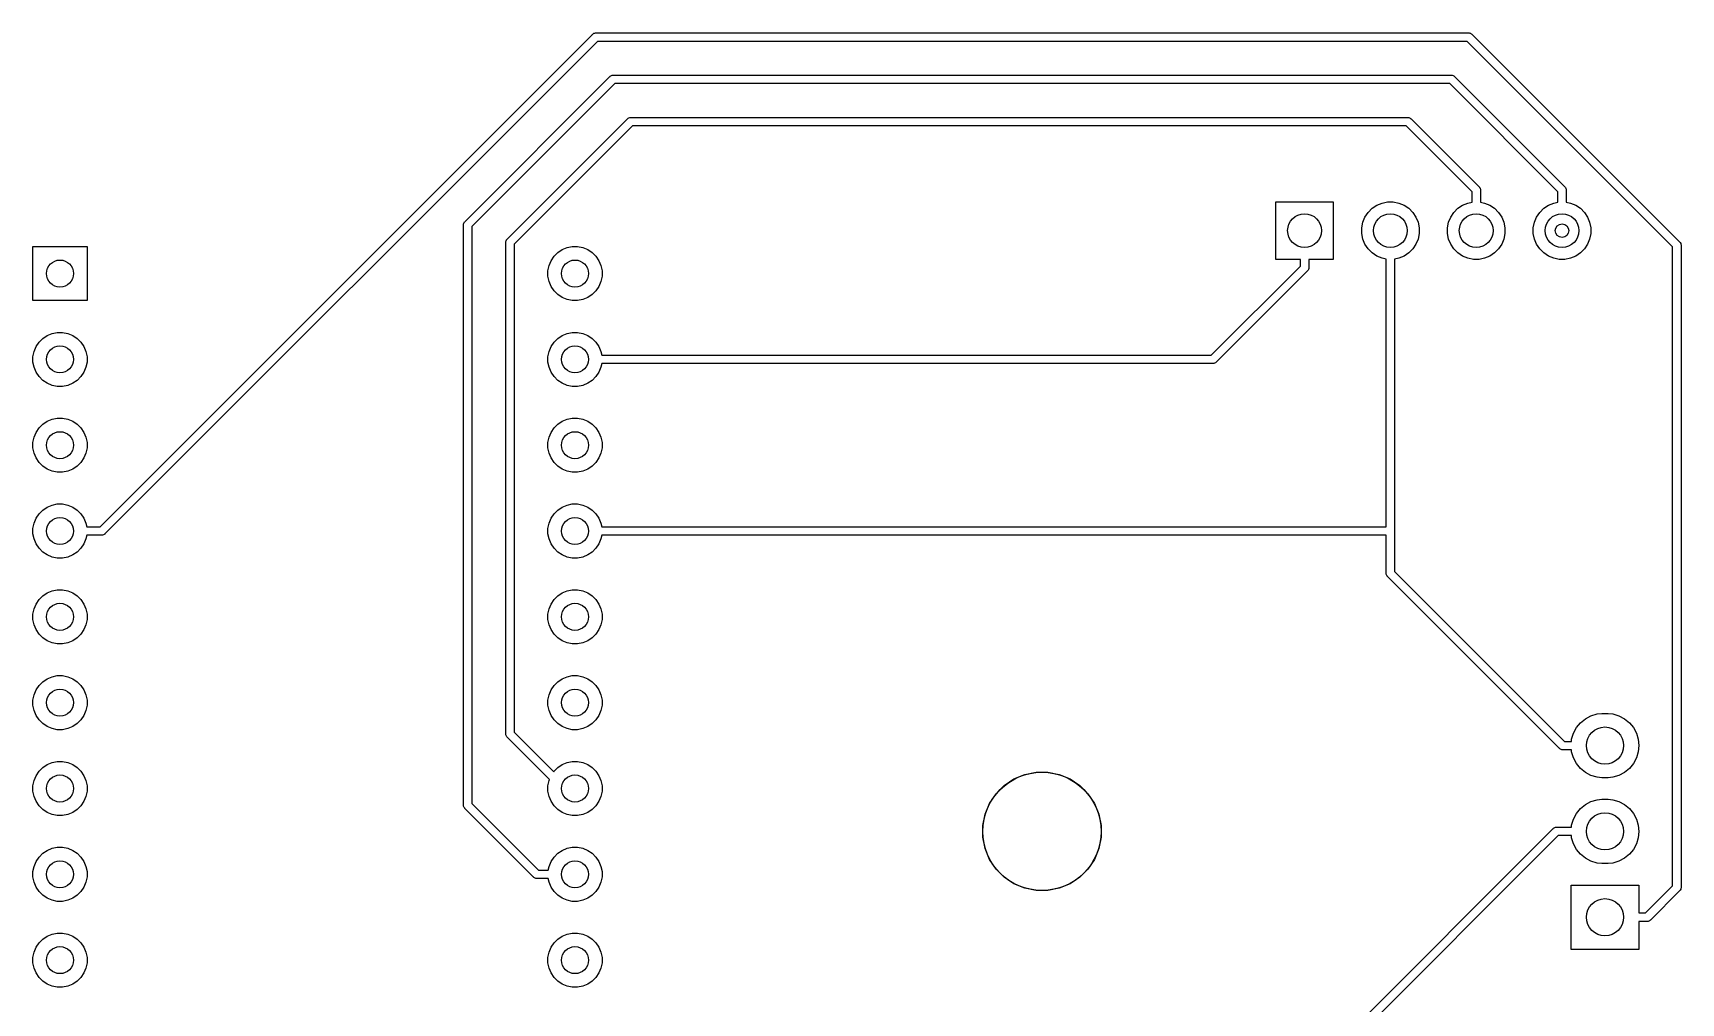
# Model space of a CAD drawing. Extents: x 146.6 to 197.8, y -113.8 to -60.2.
# Drawn here: x 149.06 to 197.83, y -88.9 to -60.19 of the extents above; entities that cross this region are included whole.
import ezdxf

# ---------------------------------------------------------------- set-up
doc = ezdxf.new("R2010")
doc.units = 0
doc.layers.add('BLACK', color=7, linetype='CONTINUOUS')

msp = doc.modelspace()

# ---------------------------------------------------------------- linework, layer by layer
at = {"layer": 'BLACK', "linetype": 'CONTINUOUS'}
for p, q in [((151.044, -74.805), (165.618, -60.2309)), ((165.762, -60.44), (151.188, -75.014)), ((165.618, -60.2309), (165.622, -60.2262)), ((165.622, -60.2262), (165.626, -60.2222)), ((165.626, -60.2222), (165.641, -60.2105)), ((165.641, -60.2105), (165.662, -60.1989)), ((165.662, -60.1989), (165.686, -60.1918)), ((165.686, -60.1918), (165.704, -60.19)), ((165.704, -60.19), (165.71, -60.1894)), ((165.704, -60.19), (165.704, -60.19)), ((165.71, -60.1894), (165.717, -60.19)), ((165.717, -60.19), (191.549, -60.19)), ((191.503, -60.44), (165.762, -60.44)), ((197.58, -66.5169), (191.503, -60.44)), ((191.549, -60.19), (191.555, -60.1894)), ((191.555, -60.1894), (191.561, -60.19)), ((191.561, -60.19), (191.561, -60.19)), ((191.561, -60.19), (191.579, -60.1918)), ((191.579, -60.1918), (191.603, -60.1989)), ((191.603, -60.1989), (191.625, -60.2105)), ((191.625, -60.2105), (191.644, -60.2262)), ((191.644, -60.2262), (191.648, -60.2309)), ((191.648, -60.2309), (197.789, -66.3724)), ((166.158, -61.4605), (166.18, -61.4489)), ((166.18, -61.4489), (166.204, -61.4418)), ((166.204, -61.4418), (166.222, -61.44)), ((166.222, -61.44), (166.228, -61.4394)), ((166.222, -61.44), (166.222, -61.44)), ((166.228, -61.4394), (166.234, -61.44)), ((166.234, -61.44), (191.031, -61.44)), ((191.031, -61.44), (191.037, -61.4394)), ((191.037, -61.4394), (191.043, -61.44)), ((191.043, -61.44), (191.043, -61.44)), ((191.043, -61.44), (191.062, -61.4418)), ((191.062, -61.4418), (191.085, -61.4489)), ((191.085, -61.4489), (191.107, -61.4605)), ((161.841, -65.7755), (166.136, -61.4809)), ((166.28, -61.69), (162.05, -65.92)), ((166.136, -61.4809), (166.139, -61.4762)), ((166.139, -61.4762), (166.144, -61.4723)), ((166.144, -61.4723), (166.158, -61.4605)), ((166.144, -61.4723), (166.144, -61.4723)), ((190.985, -61.69), (166.28, -61.69)), ((194.185, -64.8897), (190.985, -61.69)), ((191.107, -61.4605), (191.126, -61.4762)), ((191.126, -61.4762), (191.13, -61.4809)), ((191.13, -61.4809), (194.394, -64.7452)), ((163.091, -66.2933), (166.653, -62.7309)), ((166.653, -62.7309), (166.657, -62.7262)), ((166.657, -62.7262), (166.662, -62.7223)), ((166.662, -62.7223), (166.676, -62.7106)), ((166.676, -62.7106), (166.698, -62.6989)), ((166.698, -62.6989), (166.722, -62.6918)), ((166.722, -62.6918), (166.74, -62.69)), ((166.74, -62.69), (166.746, -62.6894)), ((166.74, -62.69), (166.74, -62.69)), ((166.746, -62.6894), (166.752, -62.69)), ((166.752, -62.69), (189.741, -62.69)), ((189.741, -62.69), (189.747, -62.6894)), ((189.747, -62.6894), (189.753, -62.69)), ((189.753, -62.69), (189.753, -62.69)), ((189.753, -62.69), (189.772, -62.6918)), ((189.772, -62.6918), (189.795, -62.6989)), ((189.795, -62.6989), (189.817, -62.7106)), ((189.817, -62.7106), (189.836, -62.7262)), ((189.836, -62.7262), (189.84, -62.7309)), ((189.84, -62.7309), (191.854, -64.7452)), ((166.798, -62.94), (163.3, -66.4378)), ((189.695, -62.94), (166.798, -62.94)), ((191.645, -64.8897), (189.695, -62.94)), ((191.854, -64.7452), (191.859, -64.7491)), ((191.859, -64.7491), (191.863, -64.7539)), ((191.863, -64.7539), (191.863, -64.7539)), ((191.863, -64.7539), (191.874, -64.7681)), ((191.874, -64.7681), (191.886, -64.7899)), ((191.886, -64.7899), (191.893, -64.8134)), ((191.893, -64.8134), (191.895, -64.8318)), ((191.895, -64.8318), (191.895, -64.8318)), ((191.895, -64.8318), (191.896, -64.8379)), ((191.896, -64.8379), (191.895, -64.844)), ((191.895, -64.844), (191.895, -65.1982)), ((194.394, -64.7452), (194.399, -64.7491)), ((194.399, -64.7491), (194.403, -64.7539)), ((194.403, -64.7539), (194.403, -64.7539)), ((194.403, -64.7539), (194.414, -64.7681)), ((194.414, -64.7681), (194.426, -64.7899)), ((194.426, -64.7899), (194.433, -64.8134)), ((194.433, -64.8134), (194.435, -64.8318)), ((194.435, -64.8318), (194.435, -64.8318)), ((194.435, -64.8318), (194.436, -64.8379)), ((194.436, -64.8379), (194.435, -64.844)), ((194.435, -64.844), (194.435, -65.1982)), ((185.84, -66.89), (185.84, -65.19)), ((185.84, -65.19), (187.54, -65.19)), ((187.54, -65.19), (187.54, -66.89)), ((188.688, -65.3798), (188.827, -65.2867)), ((188.827, -65.2867), (188.982, -65.2227)), ((188.982, -65.2227), (189.146, -65.19)), ((189.146, -65.19), (189.314, -65.19)), ((189.314, -65.19), (189.478, -65.2227)), ((189.478, -65.2227), (189.633, -65.2867)), ((189.633, -65.2867), (189.772, -65.3798)), ((191.228, -65.3798), (191.367, -65.2867)), ((191.367, -65.2867), (191.522, -65.2227)), ((191.522, -65.2227), (191.645, -65.1982)), ((191.645, -65.1982), (191.645, -64.8897)), ((191.895, -65.1982), (192.018, -65.2227)), ((192.018, -65.2227), (192.173, -65.2867)), ((192.173, -65.2867), (192.312, -65.3798)), ((193.768, -65.3798), (193.907, -65.2867)), ((193.907, -65.2867), (194.062, -65.2227)), ((194.062, -65.2227), (194.185, -65.1982)), ((194.185, -65.1982), (194.185, -64.8897)), ((194.435, -65.1982), (194.558, -65.2227)), ((194.558, -65.2227), (194.713, -65.2867)), ((194.713, -65.2867), (194.852, -65.3798)), ((161.802, -65.8437), (161.809, -65.8202)), ((161.809, -65.8202), (161.821, -65.7984)), ((161.821, -65.7984), (161.832, -65.7842)), ((161.832, -65.7842), (161.836, -65.7794)), ((161.832, -65.7842), (161.832, -65.7842)), ((161.836, -65.7794), (161.841, -65.7755)), ((188.38, -65.9563), (188.413, -65.7921)), ((188.413, -65.7921), (188.477, -65.6374)), ((188.477, -65.6374), (188.57, -65.4982)), ((188.57, -65.4982), (188.688, -65.3798)), ((189.772, -65.3798), (189.89, -65.4982)), ((189.89, -65.4982), (189.983, -65.6374)), ((189.983, -65.6374), (190.047, -65.7921)), ((190.047, -65.7921), (190.08, -65.9563)), ((190.92, -65.9563), (190.953, -65.7921)), ((190.953, -65.7921), (191.017, -65.6374)), ((191.017, -65.6374), (191.11, -65.4982)), ((191.11, -65.4982), (191.228, -65.3798)), ((192.312, -65.3798), (192.43, -65.4982)), ((192.43, -65.4982), (192.523, -65.6374)), ((192.523, -65.6374), (192.587, -65.7921)), ((192.587, -65.7921), (192.62, -65.9563)), ((193.46, -65.9563), (193.493, -65.7921)), ((193.493, -65.7921), (193.557, -65.6374)), ((193.557, -65.6374), (193.65, -65.4982)), ((193.65, -65.4982), (193.768, -65.3798)), ((194.852, -65.3798), (194.97, -65.4982)), ((194.97, -65.4982), (195.063, -65.6374)), ((195.063, -65.6374), (195.127, -65.7921)), ((195.127, -65.7921), (195.16, -65.9563)), ((161.799, -65.8682), (161.802, -65.8437)), ((161.8, -65.8744), (161.799, -65.8682)), ((161.8, -83.0402), (161.8, -65.8744)), ((162.05, -65.92), (162.05, -82.9946)), ((163.059, -66.3379), (163.071, -66.3162)), ((163.071, -66.3162), (163.082, -66.3019)), ((163.082, -66.3019), (163.086, -66.2972)), ((163.082, -66.3019), (163.082, -66.3019)), ((163.086, -66.2972), (163.091, -66.2933)), ((188.38, -66.1237), (188.38, -65.9563)), ((188.413, -66.2879), (188.38, -66.1237)), ((188.477, -66.4426), (188.413, -66.2879)), ((190.047, -66.2879), (189.983, -66.4426)), ((190.08, -66.1237), (190.047, -66.2879)), ((190.08, -65.9563), (190.08, -66.1237)), ((190.92, -66.1237), (190.92, -65.9563)), ((190.953, -66.2879), (190.92, -66.1237)), ((191.017, -66.4426), (190.953, -66.2879)), ((192.587, -66.2879), (192.523, -66.4426)), ((192.62, -66.1237), (192.587, -66.2879)), ((192.62, -65.9563), (192.62, -66.1237)), ((193.46, -66.1237), (193.46, -65.9563)), ((193.493, -66.2879), (193.46, -66.1237)), ((193.557, -66.4426), (193.493, -66.2879)), ((195.127, -66.2879), (195.063, -66.4426)), ((195.16, -66.1237), (195.127, -66.2879)), ((195.16, -65.9563), (195.16, -66.1237)), ((149.06, -68.11), (149.06, -66.51)), ((149.06, -66.51), (150.66, -66.51)), ((150.66, -66.51), (150.66, -68.11)), ((163.049, -66.386), (163.052, -66.3615)), ((163.05, -66.3921), (163.049, -66.386)), ((163.05, -80.9279), (163.05, -66.3921)), ((163.052, -66.3615), (163.059, -66.3379)), ((163.3, -66.4378), (163.3, -80.8822)), ((164.391, -66.9311), (164.479, -66.8)), ((164.479, -66.8), (164.59, -66.6886)), ((164.59, -66.6886), (164.721, -66.601)), ((164.721, -66.601), (164.867, -66.5407)), ((164.867, -66.5407), (165.021, -66.51)), ((165.021, -66.51), (165.179, -66.51)), ((165.179, -66.51), (165.333, -66.5407)), ((165.333, -66.5407), (165.479, -66.601)), ((165.479, -66.601), (165.61, -66.6886)), ((165.61, -66.6886), (165.721, -66.8)), ((165.721, -66.8), (165.809, -66.9311)), ((188.57, -66.5818), (188.477, -66.4426)), ((188.688, -66.7002), (188.57, -66.5818)), ((188.827, -66.7933), (188.688, -66.7002)), ((188.982, -66.8573), (188.827, -66.7933)), ((189.633, -66.7933), (189.478, -66.8573)), ((189.772, -66.7002), (189.633, -66.7933)), ((189.89, -66.5818), (189.772, -66.7002)), ((189.983, -66.4426), (189.89, -66.5818)), ((191.11, -66.5818), (191.017, -66.4426)), ((191.228, -66.7002), (191.11, -66.5818)), ((191.367, -66.7933), (191.228, -66.7002)), ((191.522, -66.8573), (191.367, -66.7933)), ((192.173, -66.7933), (192.018, -66.8573)), ((192.312, -66.7002), (192.173, -66.7933)), ((192.43, -66.5818), (192.312, -66.7002)), ((192.523, -66.4426), (192.43, -66.5818)), ((193.65, -66.5818), (193.557, -66.4426)), ((193.768, -66.7002), (193.65, -66.5818)), ((193.907, -66.7933), (193.768, -66.7002)), ((194.062, -66.8573), (193.907, -66.7933)), ((194.713, -66.7933), (194.558, -66.8573)), ((194.852, -66.7002), (194.713, -66.7933)), ((194.97, -66.5818), (194.852, -66.7002)), ((195.063, -66.4426), (194.97, -66.5818)), ((197.58, -85.4332), (197.58, -66.5169)), ((197.789, -66.3724), (197.794, -66.3763)), ((197.794, -66.3763), (197.798, -66.3811)), ((197.798, -66.3811), (197.798, -66.3811)), ((197.798, -66.3811), (197.809, -66.3945)), ((197.809, -66.3945), (197.809, -66.3954)), ((197.809, -66.3954), (197.821, -66.4171)), ((197.821, -66.4171), (197.828, -66.4406)), ((197.828, -66.4406), (197.83, -66.459)), ((197.83, -66.459), (197.83, -66.459)), ((197.83, -66.459), (197.831, -66.4651)), ((197.831, -66.4651), (197.83, -66.4713)), ((197.83, -66.4713), (197.83, -85.4789)), ((164.3, -67.2312), (164.331, -67.0766)), ((164.3, -67.3888), (164.3, -67.2312)), ((164.331, -67.0766), (164.391, -66.9311)), ((165.809, -66.9311), (165.869, -67.0766)), ((165.869, -67.0766), (165.9, -67.2312)), ((165.9, -67.2312), (165.9, -67.3888)), ((183.928, -69.725), (186.565, -67.0882)), ((186.774, -67.2327), (184.073, -69.934)), ((186.565, -66.89), (185.84, -66.89)), ((186.565, -67.0882), (186.565, -66.89)), ((186.779, -67.2288), (186.774, -67.2327)), ((186.783, -67.2241), (186.779, -67.2288)), ((186.794, -67.2098), (186.783, -67.2241)), ((186.806, -67.1881), (186.794, -67.2098)), ((186.813, -67.1645), (186.806, -67.1881)), ((186.806, -67.1881), (186.806, -67.1881)), ((186.815, -67.1461), (186.813, -67.1645)), ((187.54, -66.89), (186.815, -66.89)), ((186.815, -66.89), (186.815, -67.1339)), ((186.815, -67.1339), (186.816, -67.14)), ((186.816, -67.14), (186.815, -67.1461)), ((186.815, -67.1461), (186.815, -67.1461)), ((189.105, -66.8818), (188.982, -66.8573)), ((189.105, -74.805), (189.105, -66.8818)), ((189.478, -66.8573), (189.355, -66.8818)), ((189.355, -66.8818), (189.355, -74.9239)), ((191.686, -66.89), (191.522, -66.8573)), ((191.854, -66.89), (191.686, -66.89)), ((192.018, -66.8573), (191.854, -66.89)), ((194.226, -66.89), (194.062, -66.8573)), ((194.394, -66.89), (194.226, -66.89)), ((194.558, -66.8573), (194.394, -66.89)), ((164.331, -67.5434), (164.3, -67.3888)), ((164.391, -67.6889), (164.331, -67.5434)), ((164.479, -67.82), (164.391, -67.6889)), ((165.809, -67.6889), (165.721, -67.82)), ((165.869, -67.5434), (165.809, -67.6889)), ((165.9, -67.3888), (165.869, -67.5434)), ((150.66, -68.11), (149.06, -68.11)), ((164.59, -67.9314), (164.479, -67.82)), ((164.721, -68.019), (164.59, -67.9314)), ((164.867, -68.0793), (164.721, -68.019)), ((165.021, -68.11), (164.867, -68.0793)), ((165.179, -68.11), (165.021, -68.11)), ((165.333, -68.0793), (165.179, -68.11)), ((165.479, -68.019), (165.333, -68.0793)), ((165.61, -67.9314), (165.479, -68.019)), ((165.721, -67.82), (165.61, -67.9314)), ((149.239, -69.34), (149.35, -69.2286)), ((149.35, -69.2286), (149.481, -69.141)), ((149.481, -69.141), (149.627, -69.0807)), ((149.627, -69.0807), (149.781, -69.05)), ((149.781, -69.05), (149.939, -69.05)), ((149.939, -69.05), (150.093, -69.0807)), ((150.093, -69.0807), (150.239, -69.141)), ((150.239, -69.141), (150.37, -69.2286)), ((150.37, -69.2286), (150.481, -69.34)), ((164.479, -69.34), (164.59, -69.2286)), ((164.59, -69.2286), (164.721, -69.141)), ((164.721, -69.141), (164.867, -69.0807)), ((164.867, -69.0807), (165.021, -69.05)), ((165.021, -69.05), (165.179, -69.05)), ((165.179, -69.05), (165.333, -69.0807)), ((165.333, -69.0807), (165.479, -69.141)), ((165.479, -69.141), (165.61, -69.2286)), ((165.61, -69.2286), (165.721, -69.34)), ((149.06, -69.7712), (149.091, -69.6166)), ((149.091, -69.6166), (149.151, -69.4711)), ((149.151, -69.4711), (149.239, -69.34)), ((150.481, -69.34), (150.569, -69.4711)), ((150.569, -69.4711), (150.629, -69.6166)), ((150.629, -69.6166), (150.66, -69.7712)), ((164.3, -69.7712), (164.331, -69.6166)), ((164.331, -69.6166), (164.391, -69.4711)), ((164.391, -69.4711), (164.479, -69.34)), ((165.721, -69.34), (165.809, -69.4711)), ((165.809, -69.4711), (165.869, -69.6166)), ((165.869, -69.6166), (165.891, -69.725)), ((165.891, -69.725), (183.928, -69.725)), ((149.06, -69.9288), (149.06, -69.7712)), ((149.091, -70.0834), (149.06, -69.9288)), ((149.151, -70.2289), (149.091, -70.0834)), ((149.239, -70.36), (149.151, -70.2289)), ((150.569, -70.2289), (150.481, -70.36)), ((150.629, -70.0834), (150.569, -70.2289)), ((150.66, -69.9288), (150.629, -70.0834)), ((150.66, -69.7712), (150.66, -69.9288)), ((164.3, -69.9288), (164.3, -69.7712)), ((164.331, -70.0834), (164.3, -69.9288)), ((164.391, -70.2289), (164.331, -70.0834)), ((164.479, -70.36), (164.391, -70.2289)), ((165.809, -70.2289), (165.721, -70.36)), ((165.869, -70.0834), (165.809, -70.2289)), ((165.891, -69.975), (165.869, -70.0834)), ((183.974, -69.975), (165.891, -69.975)), ((183.98, -69.9756), (183.974, -69.975)), ((183.986, -69.975), (183.98, -69.9756)), ((184.005, -69.9732), (183.986, -69.975)), ((183.986, -69.975), (183.986, -69.975)), ((184.028, -69.966), (184.005, -69.9732)), ((184.05, -69.9544), (184.028, -69.966)), ((184.069, -69.9388), (184.05, -69.9544)), ((184.073, -69.934), (184.069, -69.9388)), ((149.35, -70.4714), (149.239, -70.36)), ((149.481, -70.559), (149.35, -70.4714)), ((149.627, -70.6193), (149.481, -70.559)), ((149.781, -70.65), (149.627, -70.6193)), ((149.939, -70.65), (149.781, -70.65)), ((150.093, -70.6193), (149.939, -70.65)), ((150.239, -70.559), (150.093, -70.6193)), ((150.37, -70.4714), (150.239, -70.559)), ((150.481, -70.36), (150.37, -70.4714)), ((164.59, -70.4714), (164.479, -70.36)), ((164.721, -70.559), (164.59, -70.4714)), ((164.867, -70.6193), (164.721, -70.559)), ((165.021, -70.65), (164.867, -70.6193)), ((165.179, -70.65), (165.021, -70.65)), ((165.333, -70.6193), (165.179, -70.65)), ((165.479, -70.559), (165.333, -70.6193)), ((165.61, -70.4714), (165.479, -70.559)), ((165.721, -70.36), (165.61, -70.4714)), ((149.35, -71.7686), (149.481, -71.681)), ((149.481, -71.681), (149.627, -71.6207)), ((149.627, -71.6207), (149.781, -71.59)), ((149.781, -71.59), (149.939, -71.59)), ((149.939, -71.59), (150.093, -71.6207)), ((150.093, -71.6207), (150.239, -71.681)), ((150.239, -71.681), (150.37, -71.7686)), ((164.59, -71.7686), (164.721, -71.681)), ((164.721, -71.681), (164.867, -71.6207)), ((164.867, -71.6207), (165.021, -71.59)), ((165.021, -71.59), (165.179, -71.59)), ((165.179, -71.59), (165.333, -71.6207)), ((165.333, -71.6207), (165.479, -71.681)), ((165.479, -71.681), (165.61, -71.7686)), ((149.06, -72.3112), (149.091, -72.1566)), ((149.091, -72.1566), (149.151, -72.0111)), ((149.151, -72.0111), (149.239, -71.88)), ((149.239, -71.88), (149.35, -71.7686)), ((150.37, -71.7686), (150.481, -71.88)), ((150.481, -71.88), (150.569, -72.0111)), ((150.569, -72.0111), (150.629, -72.1566)), ((150.629, -72.1566), (150.66, -72.3112)), ((164.3, -72.3112), (164.331, -72.1566)), ((164.331, -72.1566), (164.391, -72.0111)), ((164.391, -72.0111), (164.479, -71.88)), ((164.479, -71.88), (164.59, -71.7686)), ((165.61, -71.7686), (165.721, -71.88)), ((165.721, -71.88), (165.809, -72.0111)), ((165.809, -72.0111), (165.869, -72.1566)), ((165.869, -72.1566), (165.9, -72.3112)), ((149.06, -72.4688), (149.06, -72.3112)), ((149.091, -72.6234), (149.06, -72.4688)), ((149.151, -72.7689), (149.091, -72.6234)), ((150.629, -72.6234), (150.569, -72.7689)), ((150.66, -72.4688), (150.629, -72.6234)), ((150.66, -72.3112), (150.66, -72.4688)), ((164.3, -72.4688), (164.3, -72.3112)), ((164.331, -72.6234), (164.3, -72.4688)), ((164.391, -72.7689), (164.331, -72.6234)), ((165.869, -72.6234), (165.809, -72.7689)), ((165.9, -72.4688), (165.869, -72.6234)), ((165.9, -72.3112), (165.9, -72.4688)), ((149.239, -72.9), (149.151, -72.7689)), ((149.35, -73.0114), (149.239, -72.9)), ((149.481, -73.099), (149.35, -73.0114)), ((149.627, -73.1593), (149.481, -73.099)), ((150.239, -73.099), (150.093, -73.1593)), ((150.37, -73.0114), (150.239, -73.099)), ((150.481, -72.9), (150.37, -73.0114)), ((150.569, -72.7689), (150.481, -72.9)), ((164.479, -72.9), (164.391, -72.7689)), ((164.59, -73.0114), (164.479, -72.9)), ((164.721, -73.099), (164.59, -73.0114)), ((164.867, -73.1593), (164.721, -73.099)), ((165.479, -73.099), (165.333, -73.1593)), ((165.61, -73.0114), (165.479, -73.099)), ((165.721, -72.9), (165.61, -73.0114)), ((165.809, -72.7689), (165.721, -72.9)), ((149.781, -73.19), (149.627, -73.1593)), ((149.939, -73.19), (149.781, -73.19)), ((150.093, -73.1593), (149.939, -73.19)), ((165.021, -73.19), (164.867, -73.1593)), ((165.179, -73.19), (165.021, -73.19)), ((165.333, -73.1593), (165.179, -73.19)), ((149.627, -74.1607), (149.781, -74.13)), ((149.781, -74.13), (149.939, -74.13)), ((149.939, -74.13), (150.093, -74.1607)), ((164.867, -74.1607), (165.021, -74.13)), ((165.021, -74.13), (165.179, -74.13)), ((165.179, -74.13), (165.333, -74.1607)), ((149.091, -74.6966), (149.151, -74.5511)), ((149.151, -74.5511), (149.239, -74.42)), ((149.239, -74.42), (149.35, -74.3086)), ((149.35, -74.3086), (149.481, -74.221)), ((149.481, -74.221), (149.627, -74.1607)), ((150.093, -74.1607), (150.239, -74.221)), ((150.239, -74.221), (150.37, -74.3086)), ((150.37, -74.3086), (150.481, -74.42)), ((150.481, -74.42), (150.569, -74.5511)), ((150.569, -74.5511), (150.629, -74.6966)), ((164.331, -74.6966), (164.391, -74.5511)), ((164.391, -74.5511), (164.479, -74.42)), ((164.479, -74.42), (164.59, -74.3086)), ((164.59, -74.3086), (164.721, -74.221)), ((164.721, -74.221), (164.867, -74.1607)), ((165.333, -74.1607), (165.479, -74.221)), ((165.479, -74.221), (165.61, -74.3086)), ((165.61, -74.3086), (165.721, -74.42)), ((165.721, -74.42), (165.809, -74.5511)), ((165.809, -74.5511), (165.869, -74.6966)), ((149.06, -74.8512), (149.091, -74.6966)), ((149.06, -75.0088), (149.06, -74.8512)), ((149.091, -75.1634), (149.06, -75.0088)), ((150.629, -74.6966), (150.651, -74.805)), ((150.651, -75.055), (150.629, -75.1634)), ((150.651, -74.805), (151.044, -74.805)), ((151.089, -75.055), (150.651, -75.055)), ((151.095, -75.0556), (151.089, -75.055)), ((151.102, -75.055), (151.095, -75.0556)), ((151.12, -75.0532), (151.102, -75.055)), ((151.102, -75.055), (151.102, -75.055)), ((151.144, -75.046), (151.12, -75.0532)), ((151.165, -75.0344), (151.144, -75.046)), ((151.184, -75.0188), (151.165, -75.0344)), ((151.188, -75.014), (151.184, -75.0188)), ((164.3, -74.8512), (164.331, -74.6966)), ((164.3, -75.0088), (164.3, -74.8512)), ((164.331, -75.1634), (164.3, -75.0088)), ((165.869, -74.6966), (165.891, -74.805)), ((165.891, -75.055), (165.869, -75.1634)), ((165.891, -74.805), (189.105, -74.805)), ((189.105, -75.055), (165.891, -75.055)), ((189.105, -76.1739), (189.105, -75.055)), ((189.355, -74.9239), (189.356, -74.93)), ((189.356, -74.93), (189.355, -74.9361)), ((189.355, -74.9361), (189.355, -76.1282)), ((149.151, -75.3089), (149.091, -75.1634)), ((149.239, -75.44), (149.151, -75.3089)), ((149.35, -75.5514), (149.239, -75.44)), ((149.481, -75.639), (149.35, -75.5514)), ((150.37, -75.5514), (150.239, -75.639)), ((150.481, -75.44), (150.37, -75.5514)), ((150.569, -75.3089), (150.481, -75.44)), ((150.629, -75.1634), (150.569, -75.3089)), ((164.391, -75.3089), (164.331, -75.1634)), ((164.479, -75.44), (164.391, -75.3089)), ((164.59, -75.5514), (164.479, -75.44)), ((164.721, -75.639), (164.59, -75.5514)), ((165.61, -75.5514), (165.479, -75.639)), ((165.721, -75.44), (165.61, -75.5514)), ((165.809, -75.3089), (165.721, -75.44)), ((165.869, -75.1634), (165.809, -75.3089)), ((149.627, -75.6993), (149.481, -75.639)), ((149.781, -75.73), (149.627, -75.6993)), ((149.939, -75.73), (149.781, -75.73)), ((150.093, -75.6993), (149.939, -75.73)), ((150.239, -75.639), (150.093, -75.6993)), ((164.867, -75.6993), (164.721, -75.639)), ((165.021, -75.73), (164.867, -75.6993)), ((165.179, -75.73), (165.021, -75.73)), ((165.333, -75.6993), (165.179, -75.73)), ((165.479, -75.639), (165.333, -75.6993)), ((189.104, -76.18), (189.105, -76.1739)), ((189.107, -76.2045), (189.104, -76.18)), ((189.114, -76.2281), (189.107, -76.2045)), ((189.126, -76.2498), (189.114, -76.2281)), ((189.137, -76.264), (189.126, -76.2498)), ((189.141, -76.2688), (189.137, -76.264)), ((189.146, -76.2727), (189.141, -76.2688)), ((194.237, -81.3641), (189.146, -76.2727)), ((189.355, -76.1282), (194.382, -81.155)), ((149.151, -77.0911), (149.239, -76.96)), ((149.239, -76.96), (149.35, -76.8486)), ((149.35, -76.8486), (149.481, -76.761)), ((149.481, -76.761), (149.627, -76.7007)), ((149.627, -76.7007), (149.781, -76.67)), ((149.781, -76.67), (149.939, -76.67)), ((149.939, -76.67), (150.093, -76.7007)), ((150.093, -76.7007), (150.239, -76.761)), ((150.239, -76.761), (150.37, -76.8486)), ((150.37, -76.8486), (150.481, -76.96)), ((150.481, -76.96), (150.569, -77.0911)), ((164.391, -77.0911), (164.479, -76.96)), ((164.479, -76.96), (164.59, -76.8486)), ((164.59, -76.8486), (164.721, -76.761)), ((164.721, -76.761), (164.867, -76.7007)), ((164.867, -76.7007), (165.021, -76.67)), ((165.021, -76.67), (165.179, -76.67)), ((165.179, -76.67), (165.333, -76.7007)), ((165.333, -76.7007), (165.479, -76.761)), ((165.479, -76.761), (165.61, -76.8486)), ((165.61, -76.8486), (165.721, -76.96)), ((165.721, -76.96), (165.809, -77.0911)), ((149.06, -77.3912), (149.091, -77.2366)), ((149.06, -77.5488), (149.06, -77.3912)), ((149.091, -77.2366), (149.151, -77.0911)), ((150.569, -77.0911), (150.629, -77.2366)), ((150.629, -77.2366), (150.66, -77.3912)), ((150.66, -77.3912), (150.66, -77.5488)), ((164.3, -77.3912), (164.331, -77.2366)), ((164.3, -77.5488), (164.3, -77.3912)), ((164.331, -77.2366), (164.391, -77.0911)), ((165.809, -77.0911), (165.869, -77.2366)), ((165.869, -77.2366), (165.9, -77.3912)), ((165.9, -77.3912), (165.9, -77.5488)), ((149.091, -77.7034), (149.06, -77.5488)), ((149.151, -77.8489), (149.091, -77.7034)), ((149.239, -77.98), (149.151, -77.8489)), ((149.35, -78.0914), (149.239, -77.98)), ((150.481, -77.98), (150.37, -78.0914)), ((150.569, -77.8489), (150.481, -77.98)), ((150.629, -77.7034), (150.569, -77.8489)), ((150.66, -77.5488), (150.629, -77.7034)), ((164.331, -77.7034), (164.3, -77.5488)), ((164.391, -77.8489), (164.331, -77.7034)), ((164.479, -77.98), (164.391, -77.8489)), ((164.59, -78.0914), (164.479, -77.98)), ((165.721, -77.98), (165.61, -78.0914)), ((165.809, -77.8489), (165.721, -77.98)), ((165.869, -77.7034), (165.809, -77.8489)), ((165.9, -77.5488), (165.869, -77.7034)), ((149.481, -78.179), (149.35, -78.0914)), ((149.627, -78.2393), (149.481, -78.179)), ((149.781, -78.27), (149.627, -78.2393)), ((149.939, -78.27), (149.781, -78.27)), ((150.093, -78.2393), (149.939, -78.27)), ((150.239, -78.179), (150.093, -78.2393)), ((150.37, -78.0914), (150.239, -78.179)), ((164.721, -78.179), (164.59, -78.0914)), ((164.867, -78.2393), (164.721, -78.179)), ((165.021, -78.27), (164.867, -78.2393)), ((165.179, -78.27), (165.021, -78.27)), ((165.333, -78.2393), (165.179, -78.27)), ((165.479, -78.179), (165.333, -78.2393)), ((165.61, -78.0914), (165.479, -78.179)), ((149.239, -79.5), (149.35, -79.3886)), ((149.35, -79.3886), (149.481, -79.301)), ((149.481, -79.301), (149.627, -79.2407)), ((149.627, -79.2407), (149.781, -79.21)), ((149.781, -79.21), (149.939, -79.21)), ((149.939, -79.21), (150.093, -79.2407)), ((150.093, -79.2407), (150.239, -79.301)), ((150.239, -79.301), (150.37, -79.3886)), ((150.37, -79.3886), (150.481, -79.5)), ((164.479, -79.5), (164.59, -79.3886)), ((164.59, -79.3886), (164.721, -79.301)), ((164.721, -79.301), (164.867, -79.2407)), ((164.867, -79.2407), (165.021, -79.21)), ((165.021, -79.21), (165.179, -79.21)), ((165.179, -79.21), (165.333, -79.2407)), ((165.333, -79.2407), (165.479, -79.301)), ((165.479, -79.301), (165.61, -79.3886)), ((165.61, -79.3886), (165.721, -79.5)), ((149.06, -79.9312), (149.091, -79.7766)), ((149.06, -80.0888), (149.06, -79.9312)), ((149.091, -79.7766), (149.151, -79.6311)), ((149.151, -79.6311), (149.239, -79.5)), ((150.481, -79.5), (150.569, -79.6311)), ((150.569, -79.6311), (150.629, -79.7766)), ((150.629, -79.7766), (150.66, -79.9312)), ((150.66, -79.9312), (150.66, -80.0888)), ((164.3, -79.9312), (164.331, -79.7766)), ((164.3, -80.0888), (164.3, -79.9312)), ((164.331, -79.7766), (164.391, -79.6311)), ((164.391, -79.6311), (164.479, -79.5)), ((165.721, -79.5), (165.809, -79.6311)), ((165.809, -79.6311), (165.869, -79.7766)), ((165.869, -79.7766), (165.9, -79.9312)), ((165.9, -79.9312), (165.9, -80.0888)), ((149.091, -80.2434), (149.06, -80.0888)), ((149.151, -80.3889), (149.091, -80.2434)), ((149.239, -80.52), (149.151, -80.3889)), ((150.569, -80.3889), (150.481, -80.52)), ((150.629, -80.2434), (150.569, -80.3889)), ((150.66, -80.0888), (150.629, -80.2434)), ((164.331, -80.2434), (164.3, -80.0888)), ((164.391, -80.3889), (164.331, -80.2434)), ((164.479, -80.52), (164.391, -80.3889)), ((165.809, -80.3889), (165.721, -80.52)), ((165.869, -80.2434), (165.809, -80.3889)), ((165.9, -80.0888), (165.869, -80.2434)), ((195.001, -80.4842), (195.166, -80.3957)), ((195.166, -80.3957), (195.346, -80.3413)), ((195.346, -80.3413), (195.486, -80.3275)), ((195.486, -80.3275), (195.674, -80.3275)), ((195.674, -80.3275), (195.814, -80.3413)), ((195.814, -80.3413), (195.994, -80.3957)), ((195.994, -80.3957), (196.159, -80.4842)), ((149.35, -80.6314), (149.239, -80.52)), ((149.481, -80.719), (149.35, -80.6314)), ((149.627, -80.7793), (149.481, -80.719)), ((149.781, -80.81), (149.627, -80.7793)), ((149.939, -80.81), (149.781, -80.81)), ((150.093, -80.7793), (149.939, -80.81)), ((150.239, -80.719), (150.093, -80.7793)), ((150.37, -80.6314), (150.239, -80.719)), ((150.481, -80.52), (150.37, -80.6314)), ((163.049, -80.934), (163.05, -80.9279)), ((163.05, -80.9401), (163.049, -80.934)), ((163.052, -80.9585), (163.05, -80.9401)), ((163.05, -80.9401), (163.05, -80.9401)), ((163.059, -80.9821), (163.052, -80.9585)), ((163.3, -80.8822), (164.47, -82.0525)), ((164.59, -80.6314), (164.479, -80.52)), ((164.721, -80.719), (164.59, -80.6314)), ((164.867, -80.7793), (164.721, -80.719)), ((165.021, -80.81), (164.867, -80.7793)), ((165.179, -80.81), (165.021, -80.81)), ((165.333, -80.7793), (165.179, -80.81)), ((165.479, -80.719), (165.333, -80.7793)), ((165.61, -80.6314), (165.479, -80.719)), ((165.721, -80.52), (165.61, -80.6314)), ((194.594, -81.0933), (194.648, -80.9137)), ((194.648, -80.9137), (194.737, -80.7483)), ((194.737, -80.7483), (194.856, -80.6032)), ((194.856, -80.6032), (195.001, -80.4842)), ((196.159, -80.4842), (196.304, -80.6032)), ((196.304, -80.6032), (196.423, -80.7483)), ((196.423, -80.7483), (196.512, -80.9137)), ((196.512, -80.9137), (196.566, -81.0933)), ((163.071, -81.0038), (163.059, -80.9821)), ((163.086, -81.0228), (163.071, -81.0038)), ((163.091, -81.0267), (163.086, -81.0228)), ((164.345, -82.2812), (163.091, -81.0267)), ((194.241, -81.3688), (194.237, -81.3641)), ((194.246, -81.3727), (194.241, -81.3688)), ((194.26, -81.3844), (194.246, -81.3727)), ((194.246, -81.3727), (194.246, -81.3727)), ((194.282, -81.396), (194.26, -81.3844)), ((194.305, -81.4032), (194.282, -81.396)), ((194.324, -81.405), (194.305, -81.4032)), ((194.33, -81.4056), (194.324, -81.405)), ((194.324, -81.405), (194.324, -81.405)), ((194.336, -81.405), (194.33, -81.4056)), ((194.588, -81.405), (194.336, -81.405)), ((194.382, -81.155), (194.588, -81.155)), ((194.588, -81.155), (194.594, -81.0933)), ((194.594, -81.4667), (194.588, -81.405)), ((196.566, -81.0933), (196.585, -81.28)), ((196.585, -81.28), (196.566, -81.4667)), ((149.239, -82.04), (149.35, -81.9286)), ((149.35, -81.9286), (149.481, -81.841)), ((149.481, -81.841), (149.627, -81.7807)), ((149.627, -81.7807), (149.781, -81.75)), ((149.781, -81.75), (149.939, -81.75)), ((149.939, -81.75), (150.093, -81.7807)), ((150.093, -81.7807), (150.239, -81.841)), ((150.239, -81.841), (150.37, -81.9286)), ((150.37, -81.9286), (150.481, -82.04)), ((164.479, -82.04), (164.59, -81.9286)), ((164.59, -81.9286), (164.721, -81.841)), ((164.721, -81.841), (164.867, -81.7807)), ((164.867, -81.7807), (165.021, -81.75)), ((165.021, -81.75), (165.179, -81.75)), ((165.179, -81.75), (165.333, -81.7807)), ((165.333, -81.7807), (165.479, -81.841)), ((165.479, -81.841), (165.61, -81.9286)), ((165.61, -81.9286), (165.721, -82.04)), ((194.648, -81.6463), (194.594, -81.4667)), ((194.737, -81.8117), (194.648, -81.6463)), ((194.856, -81.9568), (194.737, -81.8117)), ((196.423, -81.8117), (196.304, -81.9568)), ((196.512, -81.6463), (196.423, -81.8117)), ((196.566, -81.4667), (196.512, -81.6463)), ((149.06, -82.4712), (149.091, -82.3166)), ((149.091, -82.3166), (149.151, -82.1711)), ((149.151, -82.1711), (149.239, -82.04)), ((150.481, -82.04), (150.569, -82.1711)), ((150.569, -82.1711), (150.629, -82.3166)), ((150.629, -82.3166), (150.66, -82.4712)), ((164.3, -82.4712), (164.331, -82.3166)), ((164.331, -82.3166), (164.345, -82.2812)), ((164.47, -82.0525), (164.479, -82.04)), ((165.721, -82.04), (165.809, -82.1711)), ((165.809, -82.1711), (165.869, -82.3166)), ((165.869, -82.3166), (165.9, -82.4712)), ((177.804, -82.4607), (178.091, -82.2692)), ((178.091, -82.2692), (178.41, -82.1373)), ((178.41, -82.1373), (178.748, -82.07)), ((178.748, -82.07), (179.092, -82.07)), ((179.092, -82.07), (179.43, -82.1373)), ((179.43, -82.1373), (179.749, -82.2692)), ((179.749, -82.2692), (180.036, -82.4607)), ((195.001, -82.0758), (194.856, -81.9568)), ((195.166, -82.1643), (195.001, -82.0758)), ((195.346, -82.2187), (195.166, -82.1643)), ((195.486, -82.2325), (195.346, -82.2187)), ((195.674, -82.2325), (195.486, -82.2325)), ((195.814, -82.2187), (195.674, -82.2325)), ((195.994, -82.1643), (195.814, -82.2187)), ((196.159, -82.0758), (195.994, -82.1643)), ((196.304, -81.9568), (196.159, -82.0758)), ((149.06, -82.6288), (149.06, -82.4712)), ((149.091, -82.7834), (149.06, -82.6288)), ((149.151, -82.9289), (149.091, -82.7834)), ((150.629, -82.7834), (150.569, -82.9289)), ((150.66, -82.6288), (150.629, -82.7834)), ((150.66, -82.4712), (150.66, -82.6288)), ((164.3, -82.6288), (164.3, -82.4712)), ((164.331, -82.7834), (164.3, -82.6288)), ((164.391, -82.9289), (164.331, -82.7834)), ((165.869, -82.7834), (165.809, -82.9289)), ((165.9, -82.6288), (165.869, -82.7834)), ((165.9, -82.4712), (165.9, -82.6288)), ((177.369, -82.9911), (177.561, -82.7044)), ((177.561, -82.7044), (177.804, -82.4607)), ((180.036, -82.4607), (180.279, -82.7044)), ((180.279, -82.7044), (180.471, -82.9911)), ((195.166, -82.9357), (195.346, -82.8813)), ((195.346, -82.8813), (195.486, -82.8675)), ((195.486, -82.8675), (195.674, -82.8675)), ((195.674, -82.8675), (195.814, -82.8813)), ((195.814, -82.8813), (195.994, -82.9357)), ((149.239, -83.06), (149.151, -82.9289)), ((149.35, -83.1714), (149.239, -83.06)), ((149.481, -83.259), (149.35, -83.1714)), ((149.627, -83.3193), (149.481, -83.259)), ((149.781, -83.35), (149.627, -83.3193)), ((149.939, -83.35), (149.781, -83.35)), ((150.093, -83.3193), (149.939, -83.35)), ((150.239, -83.259), (150.093, -83.3193)), ((150.37, -83.1714), (150.239, -83.259)), ((150.481, -83.06), (150.37, -83.1714)), ((150.569, -82.9289), (150.481, -83.06)), ((161.799, -83.0464), (161.8, -83.0402)), ((161.8, -83.0525), (161.799, -83.0464)), ((161.802, -83.0709), (161.8, -83.0525)), ((161.8, -83.0525), (161.8, -83.0525)), ((161.809, -83.0944), (161.802, -83.0709)), ((161.821, -83.1161), (161.809, -83.0944)), ((161.836, -83.1352), (161.821, -83.1161)), ((161.841, -83.1391), (161.836, -83.1352)), ((163.876, -85.1741), (161.841, -83.1391)), ((162.05, -82.9946), (164.02, -84.965)), ((164.479, -83.06), (164.391, -82.9289)), ((164.59, -83.1714), (164.479, -83.06)), ((164.721, -83.259), (164.59, -83.1714)), ((164.867, -83.3193), (164.721, -83.259)), ((165.021, -83.35), (164.867, -83.3193)), ((165.179, -83.35), (165.021, -83.35)), ((165.333, -83.3193), (165.179, -83.35)), ((165.479, -83.259), (165.333, -83.3193)), ((165.61, -83.1714), (165.479, -83.259)), ((165.721, -83.06), (165.61, -83.1714)), ((165.809, -82.9289), (165.721, -83.06)), ((177.17, -83.6476), (177.237, -83.3095)), ((177.237, -83.3095), (177.369, -82.9911)), ((180.471, -82.9911), (180.603, -83.3095)), ((180.603, -83.3095), (180.67, -83.6476)), ((194.648, -83.4537), (194.737, -83.2883)), ((194.737, -83.2883), (194.856, -83.1432)), ((194.856, -83.1432), (195.001, -83.0242)), ((195.001, -83.0242), (195.166, -82.9357)), ((195.994, -82.9357), (196.159, -83.0242)), ((196.159, -83.0242), (196.304, -83.1432)), ((196.304, -83.1432), (196.423, -83.2883)), ((196.423, -83.2883), (196.512, -83.4537)), ((177.17, -83.9924), (177.17, -83.6476)), ((178.986, -98.7998), (194.05, -83.7359)), ((180.67, -83.6476), (180.67, -83.9924)), ((194.05, -83.7359), (194.054, -83.7312)), ((194.054, -83.7312), (194.058, -83.7273)), ((194.058, -83.7273), (194.073, -83.7156)), ((194.058, -83.7273), (194.058, -83.7273)), ((194.073, -83.7156), (194.094, -83.704)), ((194.094, -83.704), (194.118, -83.6968)), ((194.118, -83.6968), (194.136, -83.695)), ((194.136, -83.695), (194.142, -83.6944)), ((194.136, -83.695), (194.136, -83.695)), ((194.142, -83.6944), (194.149, -83.695)), ((194.149, -83.695), (194.588, -83.695)), ((194.588, -83.695), (194.594, -83.6333)), ((194.594, -83.6333), (194.648, -83.4537)), ((196.512, -83.4537), (196.566, -83.6333)), ((196.566, -83.6333), (196.585, -83.82)), ((196.585, -83.82), (196.566, -84.0067)), ((149.481, -84.381), (149.627, -84.3207)), ((149.627, -84.3207), (149.781, -84.29)), ((149.781, -84.29), (149.939, -84.29)), ((149.939, -84.29), (150.093, -84.3207)), ((150.093, -84.3207), (150.239, -84.381)), ((164.721, -84.381), (164.867, -84.3207)), ((164.867, -84.3207), (165.021, -84.29)), ((165.021, -84.29), (165.179, -84.29)), ((165.179, -84.29), (165.333, -84.3207)), ((165.333, -84.3207), (165.479, -84.381)), ((177.237, -84.3305), (177.17, -83.9924)), ((177.369, -84.6489), (177.237, -84.3305)), ((194.194, -83.945), (179.195, -98.9443)), ((180.603, -84.3305), (180.471, -84.6489)), ((180.67, -83.9924), (180.603, -84.3305)), ((194.588, -83.945), (194.194, -83.945)), ((194.594, -84.0067), (194.588, -83.945)), ((194.648, -84.1863), (194.594, -84.0067)), ((194.737, -84.3517), (194.648, -84.1863)), ((194.856, -84.4968), (194.737, -84.3517)), ((196.423, -84.3517), (196.304, -84.4968)), ((196.512, -84.1863), (196.423, -84.3517)), ((196.566, -84.0067), (196.512, -84.1863)), ((149.06, -85.0112), (149.091, -84.8566)), ((149.091, -84.8566), (149.151, -84.7111)), ((149.151, -84.7111), (149.239, -84.58)), ((149.239, -84.58), (149.35, -84.4686)), ((149.35, -84.4686), (149.481, -84.381)), ((150.239, -84.381), (150.37, -84.4686)), ((150.37, -84.4686), (150.481, -84.58)), ((150.481, -84.58), (150.569, -84.7111)), ((150.569, -84.7111), (150.629, -84.8566)), ((150.629, -84.8566), (150.66, -85.0112)), ((164.309, -84.965), (164.331, -84.8566)), ((164.331, -84.8566), (164.391, -84.7111)), ((164.391, -84.7111), (164.479, -84.58)), ((164.479, -84.58), (164.59, -84.4686)), ((164.59, -84.4686), (164.721, -84.381)), ((165.479, -84.381), (165.61, -84.4686)), ((165.61, -84.4686), (165.721, -84.58)), ((165.721, -84.58), (165.809, -84.7111)), ((165.809, -84.7111), (165.869, -84.8566)), ((165.869, -84.8566), (165.9, -85.0112)), ((177.561, -84.9356), (177.369, -84.6489)), ((180.471, -84.6489), (180.279, -84.9356)), ((195.001, -84.6158), (194.856, -84.4968)), ((195.166, -84.7043), (195.001, -84.6158)), ((195.346, -84.7587), (195.166, -84.7043)), ((195.486, -84.7725), (195.346, -84.7587)), ((195.674, -84.7725), (195.486, -84.7725)), ((195.814, -84.7587), (195.674, -84.7725)), ((195.994, -84.7043), (195.814, -84.7587)), ((196.159, -84.6158), (195.994, -84.7043)), ((196.304, -84.4968), (196.159, -84.6158)), ((149.06, -85.1688), (149.06, -85.0112)), ((149.091, -85.3234), (149.06, -85.1688)), ((149.151, -85.4689), (149.091, -85.3234)), ((150.629, -85.3234), (150.569, -85.4689)), ((150.66, -85.1688), (150.629, -85.3234)), ((150.66, -85.0112), (150.66, -85.1688)), ((163.88, -85.1788), (163.876, -85.1741)), ((163.885, -85.1827), (163.88, -85.1788)), ((163.899, -85.1944), (163.885, -85.1827)), ((163.921, -85.206), (163.899, -85.1944)), ((163.944, -85.2132), (163.921, -85.206)), ((163.962, -85.215), (163.944, -85.2132)), ((163.963, -85.215), (163.962, -85.215)), ((163.969, -85.2156), (163.963, -85.215)), ((163.975, -85.215), (163.969, -85.2156)), ((164.309, -85.215), (163.975, -85.215)), ((164.02, -84.965), (164.309, -84.965)), ((164.331, -85.3234), (164.309, -85.215)), ((164.391, -85.4689), (164.331, -85.3234)), ((165.869, -85.3234), (165.809, -85.4689)), ((165.9, -85.1688), (165.869, -85.3234)), ((165.9, -85.0112), (165.9, -85.1688)), ((177.804, -85.1793), (177.561, -84.9356)), ((178.091, -85.3708), (177.804, -85.1793)), ((180.036, -85.1793), (179.749, -85.3708)), ((180.279, -84.9356), (180.036, -85.1793)), ((149.239, -85.6), (149.151, -85.4689)), ((149.35, -85.7114), (149.239, -85.6)), ((149.481, -85.799), (149.35, -85.7114)), ((149.627, -85.8593), (149.481, -85.799)), ((150.239, -85.799), (150.093, -85.8593)), ((150.37, -85.7114), (150.239, -85.799)), ((150.481, -85.6), (150.37, -85.7114)), ((150.569, -85.4689), (150.481, -85.6)), ((164.479, -85.6), (164.391, -85.4689)), ((164.59, -85.7114), (164.479, -85.6)), ((164.721, -85.799), (164.59, -85.7114)), ((164.867, -85.8593), (164.721, -85.799)), ((165.479, -85.799), (165.333, -85.8593)), ((165.61, -85.7114), (165.479, -85.799)), ((165.721, -85.6), (165.61, -85.7114)), ((165.809, -85.4689), (165.721, -85.6)), ((178.41, -85.5027), (178.091, -85.3708)), ((178.748, -85.57), (178.41, -85.5027)), ((179.092, -85.57), (178.748, -85.57)), ((179.43, -85.5027), (179.092, -85.57)), ((179.749, -85.3708), (179.43, -85.5027)), ((194.58, -87.3125), (194.58, -85.4075)), ((194.58, -85.4075), (196.58, -85.4075)), ((196.58, -85.4075), (196.58, -86.235)), ((196.778, -86.235), (197.58, -85.4332)), ((197.789, -85.5777), (196.923, -86.444)), ((197.794, -85.5738), (197.789, -85.5777)), ((197.798, -85.569), (197.794, -85.5738)), ((197.809, -85.5548), (197.798, -85.569)), ((197.821, -85.5331), (197.809, -85.5548)), ((197.828, -85.5095), (197.821, -85.5331)), ((197.821, -85.5331), (197.821, -85.5331)), ((197.83, -85.4911), (197.828, -85.5095)), ((197.83, -85.4789), (197.831, -85.485)), ((197.831, -85.485), (197.83, -85.4911)), ((197.83, -85.4911), (197.83, -85.4911)), ((149.781, -85.89), (149.627, -85.8593)), ((149.939, -85.89), (149.781, -85.89)), ((150.093, -85.8593), (149.939, -85.89)), ((165.021, -85.89), (164.867, -85.8593)), ((165.179, -85.89), (165.021, -85.89)), ((165.333, -85.8593), (165.179, -85.89)), ((196.58, -86.235), (196.778, -86.235)), ((196.824, -86.485), (196.58, -86.485)), ((196.58, -86.485), (196.58, -87.3125)), ((196.83, -86.4856), (196.824, -86.485)), ((196.836, -86.485), (196.83, -86.4856)), ((196.855, -86.4832), (196.836, -86.485)), ((196.836, -86.485), (196.836, -86.485)), ((196.878, -86.476), (196.855, -86.4832)), ((196.9, -86.4644), (196.878, -86.476)), ((196.919, -86.4488), (196.9, -86.4644)), ((196.923, -86.444), (196.919, -86.4488)), ((149.091, -87.3966), (149.151, -87.2511)), ((149.151, -87.2511), (149.239, -87.12)), ((149.239, -87.12), (149.35, -87.0086)), ((149.35, -87.0086), (149.481, -86.921)), ((149.481, -86.921), (149.627, -86.8607)), ((149.627, -86.8607), (149.781, -86.83)), ((149.781, -86.83), (149.939, -86.83)), ((149.939, -86.83), (150.093, -86.8607)), ((150.093, -86.8607), (150.239, -86.921)), ((150.239, -86.921), (150.37, -87.0086)), ((150.37, -87.0086), (150.481, -87.12)), ((150.481, -87.12), (150.569, -87.2511)), ((150.569, -87.2511), (150.629, -87.3966)), ((164.331, -87.3966), (164.391, -87.2511)), ((164.391, -87.2511), (164.479, -87.12)), ((164.479, -87.12), (164.59, -87.0086)), ((164.59, -87.0086), (164.721, -86.921)), ((164.721, -86.921), (164.867, -86.8607)), ((164.867, -86.8607), (165.021, -86.83)), ((165.021, -86.83), (165.179, -86.83)), ((165.179, -86.83), (165.333, -86.8607)), ((165.333, -86.8607), (165.479, -86.921)), ((165.479, -86.921), (165.61, -87.0086)), ((165.61, -87.0086), (165.721, -87.12)), ((165.721, -87.12), (165.809, -87.2511)), ((165.809, -87.2511), (165.869, -87.3966)), ((149.06, -87.5512), (149.091, -87.3966)), ((149.06, -87.7088), (149.06, -87.5512)), ((149.091, -87.8634), (149.06, -87.7088)), ((150.629, -87.3966), (150.66, -87.5512)), ((150.66, -87.7088), (150.629, -87.8634)), ((150.66, -87.5512), (150.66, -87.7088)), ((164.3, -87.5512), (164.331, -87.3966)), ((164.3, -87.7088), (164.3, -87.5512)), ((164.331, -87.8634), (164.3, -87.7088)), ((165.869, -87.3966), (165.9, -87.5512)), ((165.9, -87.7088), (165.869, -87.8634)), ((165.9, -87.5512), (165.9, -87.7088)), ((196.58, -87.3125), (194.58, -87.3125)), ((149.151, -88.0089), (149.091, -87.8634)), ((149.239, -88.14), (149.151, -88.0089)), ((149.35, -88.2514), (149.239, -88.14)), ((149.481, -88.339), (149.35, -88.2514)), ((150.37, -88.2514), (150.239, -88.339)), ((150.481, -88.14), (150.37, -88.2514)), ((150.569, -88.0089), (150.481, -88.14)), ((150.629, -87.8634), (150.569, -88.0089)), ((164.391, -88.0089), (164.331, -87.8634)), ((164.479, -88.14), (164.391, -88.0089)), ((164.59, -88.2514), (164.479, -88.14)), ((164.721, -88.339), (164.59, -88.2514)), ((165.61, -88.2514), (165.479, -88.339)), ((165.721, -88.14), (165.61, -88.2514)), ((165.809, -88.0089), (165.721, -88.14)), ((165.869, -87.8634), (165.809, -88.0089)), ((149.627, -88.3993), (149.481, -88.339)), ((149.781, -88.43), (149.627, -88.3993)), ((149.939, -88.43), (149.781, -88.43)), ((150.093, -88.3993), (149.939, -88.43)), ((150.239, -88.339), (150.093, -88.3993)), ((164.867, -88.3993), (164.721, -88.339)), ((165.021, -88.43), (164.867, -88.3993)), ((165.179, -88.43), (165.021, -88.43)), ((165.333, -88.3993), (165.179, -88.43)), ((165.479, -88.339), (165.333, -88.3993))]:
    msp.add_line(p, q, dxfattribs=at)
at = {"layer": 'BLACK'}
for centre, radius in [((186.69, -66.04), 0.5), ((189.23, -66.04), 0.5), ((191.77, -66.04), 0.5), ((194.31, -66.04), 0.5), ((194.31, -66.04), 0.2), ((149.86, -67.31), 0.4), ((165.1, -67.31), 0.4), ((149.86, -69.85), 0.4), ((165.1, -69.85), 0.4), ((149.86, -72.39), 0.4), ((165.1, -72.39), 0.4), ((149.86, -74.93), 0.4), ((165.1, -74.93), 0.4), ((149.86, -77.47), 0.4), ((165.1, -77.47), 0.4), ((149.86, -80.01), 0.4), ((165.1, -80.01), 0.4), ((195.58, -81.28), 0.55), ((149.86, -82.55), 0.4), ((165.1, -82.55), 0.4), ((178.92, -83.82), 1.75), ((195.58, -83.82), 0.55), ((149.86, -85.09), 0.4), ((165.1, -85.09), 0.4), ((195.58, -86.36), 0.55), ((149.86, -87.63), 0.4), ((165.1, -87.63), 0.4)]:
    msp.add_circle(centre, radius, dxfattribs=at)

doc.saveas('drawing.dxf')
